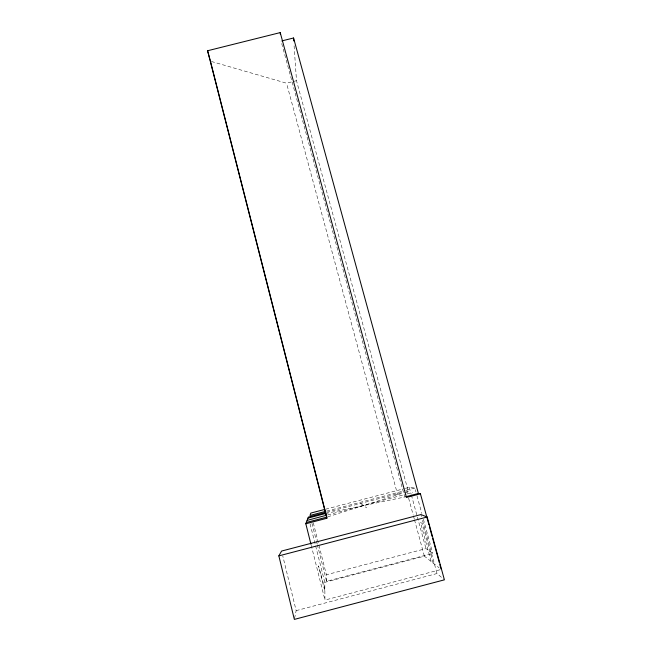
<?xml version="1.0" encoding="UTF-8"?>
<svg xmlns="http://www.w3.org/2000/svg" width="652" height="652" viewBox="0 0 652 652"><rect width="100%" height="100%" fill="white"/><g stroke="black" fill="none" stroke-linecap="round" stroke-linejoin="round"><path stroke-width="0.49" stroke-dasharray="3.26 2.44" d="M294.557 618.422L296.155 610.631L282.772 555.944M327.728 516.84L403.466 492.936M327.646 514.95L405.894 494.24M406.872 493.988L412.74 492.431M326.57 581.282L326.399 574.762L425.976 548.593L432.749 553.369L326.57 581.282L317.418 544.933M440.206 569.718L324.957 600.068L324.786 582.342L424.379 556.156L439 567.721M296.155 610.631L437.036 573.524L443.678 579.212M325.601 509.212L404.362 488.633M405.34 488.381L409.285 487.354L414.876 488.055L415.935 491.958M326.652 511.111L405.071 490.622M406.049 490.361L414.876 488.055M326.685 512.293L403.873 492.113M404.452 492.676L408.38 491.649L296.497 80.693L293.962 43.945M211.419 61.492L286.53 83.195L296.497 80.693M325.755 513.474L404.713 497.02L281.053 41.117M408.38 491.649L406.758 491.363L407.565 494.306M396.163 494.134L397.573 494.477L286.53 83.195M360.711 503.491L366.685 507.859M324.843 588.87L318.518 565.92L324.867 591.201M417.003 495.854L421.811 513.401M423.409 519.253L432.749 553.369M420.915 514.567L421.453 516.531M422.529 520.459L437.036 573.524M433.172 563.116L422.333 523.442L420.524 522.578L431.143 561.511M409.285 487.354L411.135 494.159M411.404 495.129L425.976 548.593M408.633 498.234L413.172 514.925M413.433 515.903L414.24 518.853M414.501 519.831L424.379 556.156M313.302 522.863L318.738 544.404M318.991 545.39L326.399 574.762M311.966 523.32L316.179 540.027M316.424 541.005L317.165 543.955M310.083 523.898L324.786 582.342M311.216 545.292L324.957 600.068"/><path stroke-width="0.98" d="M310.971 544.314L305.821 523.768L308.363 517.077L325.707 512.545M278.852 555.879L281.574 551.062L420.915 514.567L427.166 517.012L444.411 579.84L294.354 619.4L278.852 555.879L427.166 517.012M307.108 520.386L326.668 515.21M324.614 509.465L310.833 513.067L309.985 515.463L325.674 511.364M307.964 518.128L325.755 513.474M306.31 522.496L326.758 517.15L210.441 61.215M405.691 496.759L418.388 493.442L420.426 493.808L428.943 524.844M305.821 523.768L326.848 518.275L326.758 517.15M420.426 493.808L406.457 497.46L280.221 32.6L207.589 50.75L326.848 518.275M282.014 40.872L293.555 37.987L418.388 493.442M429.472 526.783L432.137 536.482M432.667 538.422L439.326 562.668M439.856 564.608L440.923 568.487M207.589 50.75L210.18 60.261M280.221 32.6L280.401 34.491M293.555 37.987L293.759 40.97"/></g></svg>
